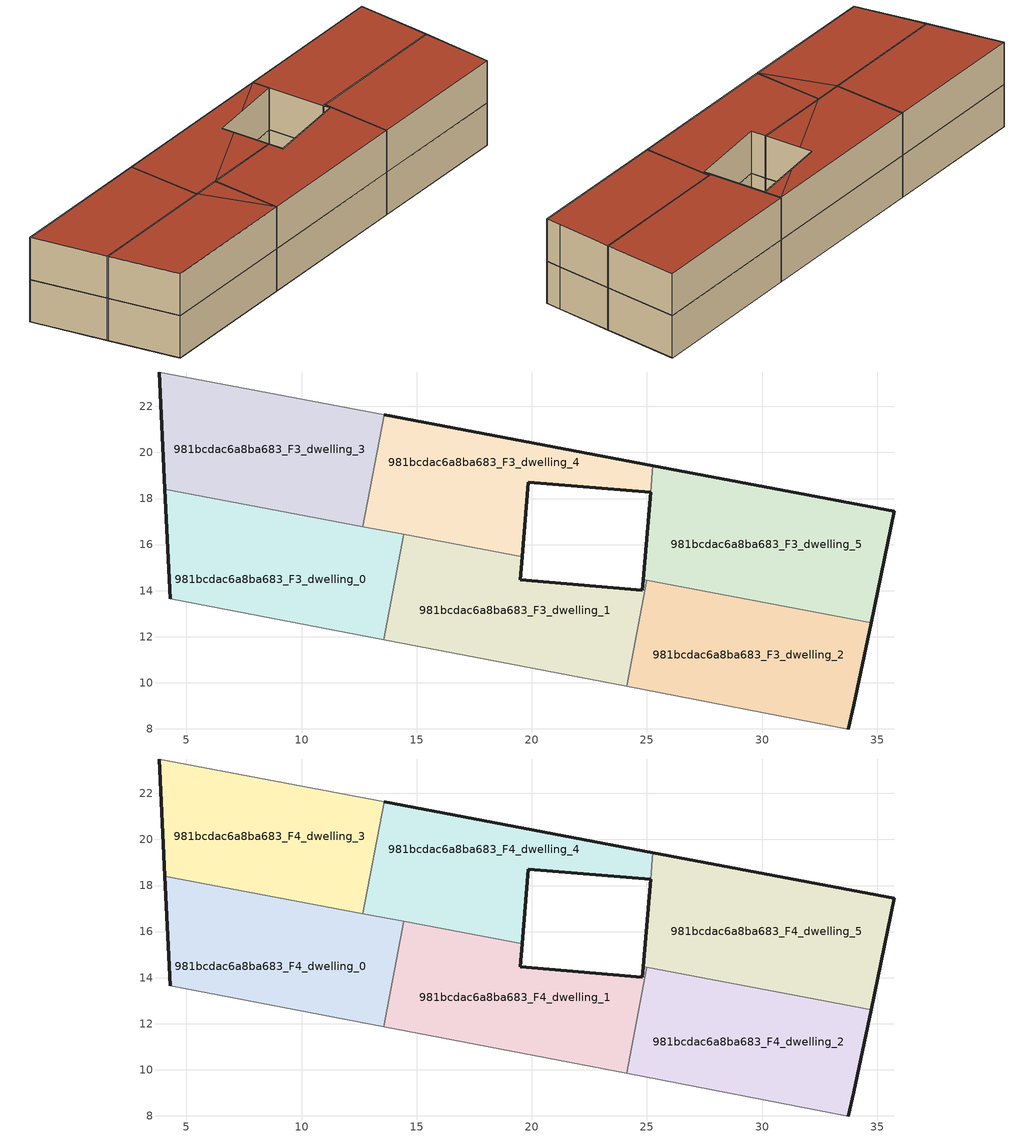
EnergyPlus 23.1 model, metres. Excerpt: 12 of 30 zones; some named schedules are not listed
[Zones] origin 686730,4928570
981bcdac6a8ba683_F3_dwelling_0
 floor to 981bcdac6a8ba683_F2_dwelling_0 (EU_floor_Construction): 13.57,11.87 12.67,16.78 4.07,18.41 4.3,13.66 z9; 13.57,11.87 14.43,16.44 12.67,16.78 z9
 wall outside (EU_wall_Construction): 4.31,13.66 4.07,18.41 z9:12
 wall adiabatic (EU_wall_Construction): 13.57,11.87 4.31,13.66 z9:12
 wall to 981bcdac6a8ba683_F3_dwelling_1 (EU_wall_Construction): 14.43,16.44 13.57,11.87 z9:12
 wall to 981bcdac6a8ba683_F3_dwelling_3 (EU_wall_Construction): 4.07,18.41 12.67,16.78 z9:12
 wall to 981bcdac6a8ba683_F3_dwelling_4 (EU_wall_Construction): 12.67,16.78 14.43,16.44 z9:12
981bcdac6a8ba683_F3_dwelling_1
 floor to 981bcdac6a8ba683_F2_dwelling_1 (EU_floor_Construction): 24.12,9.84 24.99,14.44 24.84,14.47 24.8,14.02 19.5,14.47 19.58,15.47 14.43,16.44 13.57,11.87 z9
 wall outside (EU_wall_Construction): 19.58,15.47 19.5,14.47 24.8,14.02 24.84,14.47 z9:12
 wall adiabatic (EU_wall_Construction): 24.12,9.84 13.57,11.87 z9:12
 wall to 981bcdac6a8ba683_F3_dwelling_2 (EU_wall_Construction): 24.99,14.44 24.12,9.84 z9:12
 wall to 981bcdac6a8ba683_F3_dwelling_4 (EU_wall_Construction): 14.43,16.44 19.58,15.47 z9:12
 wall to 981bcdac6a8ba683_F3_dwelling_5 (EU_wall_Construction): 24.84,14.47 24.99,14.44 z9:12
981bcdac6a8ba683_F3_dwelling_2
 floor to 981bcdac6a8ba683_F2_dwelling_2 (EU_floor_Construction): 33.74,7.99 33.98,9.01 34.73,12.6 24.99,14.44 24.12,9.84 z9
 wall outside (EU_wall_Construction): 34.73,12.6 33.98,9.01 33.74,7.99 z9:12
 wall adiabatic (EU_wall_Construction): 33.74,7.99 24.12,9.84 z9:12
 wall to 981bcdac6a8ba683_F3_dwelling_5 (EU_wall_Construction): 24.99,14.44 34.73,12.6 z9:12
981bcdac6a8ba683_F3_dwelling_3
 floor to 981bcdac6a8ba683_F2_dwelling_3 (EU_floor_Construction): 12.67,16.78 13.59,21.64 3.81,23.49 4.07,18.41 z9
 wall outside (EU_wall_Construction): 4.07,18.41 3.81,23.49 z9:12
 wall adiabatic (EU_wall_Construction): 3.81,23.49 13.59,21.64 z9:12
 wall to 981bcdac6a8ba683_F3_dwelling_4 (EU_wall_Construction): 13.59,21.64 12.67,16.78 z9:12
981bcdac6a8ba683_F3_dwelling_4
 floor to 981bcdac6a8ba683_F2_dwelling_4 (EU_floor_Construction): 25.25,19.43 13.59,21.64 12.67,16.78 14.43,16.44 19.78,17.92 19.85,18.71 21.99,18.53 z9; 19.58,15.47 19.74,17.34 14.43,16.44 z9; 25.15,18.26 25.25,19.43 21.99,18.53 z9; 19.74,17.34 19.78,17.92 14.43,16.44 z9
 wall outside (EU_wall_Construction): 13.59,21.64 25.25,19.43 / 25.15,18.26 19.85,18.71 19.58,15.47 z9:12
 wall to 981bcdac6a8ba683_F3_dwelling_5 (EU_wall_Construction): 25.26,19.43 25.16,18.26 z9:12
981bcdac6a8ba683_F3_dwelling_5
 floor to 981bcdac6a8ba683_F2_dwelling_5 (EU_floor_Construction): 34.73,12.6 35.75,17.44 25.26,19.43 24.84,14.47 z9
 wall outside (EU_wall_Construction): 25.26,19.43 35.75,17.44 34.73,12.6 / 24.84,14.47 25.16,18.26 z9:12
981bcdac6a8ba683_F4_dwelling_0
 floor to 981bcdac6a8ba683_F3_dwelling_0 (EU_floor_Construction): 13.57,11.87 12.67,16.78 4.07,18.41 4.3,13.66 z12; 13.57,11.87 14.43,16.44 12.67,16.78 z12
 wall outside (EU_wall_Construction): 4.31,13.66 4.07,18.41 z12:15
 wall adiabatic (EU_wall_Construction): 13.57,11.87 4.31,13.66 z12:15
 wall to 981bcdac6a8ba683_F4_dwelling_1 (EU_wall_Construction): 14.43,16.44 13.57,11.87 z12:15
 wall to 981bcdac6a8ba683_F4_dwelling_3 (EU_wall_Construction): 4.07,18.41 12.67,16.78 z12:15
 wall to 981bcdac6a8ba683_F4_dwelling_4 (EU_wall_Construction): 12.67,16.78 14.43,16.44 z12:15
 roof outside (EU_roof_Construction): 12.67,16.78 13.57,11.87 4.3,13.66 4.07,18.41 z15; 14.43,16.44 13.57,11.87 12.67,16.78 z15
981bcdac6a8ba683_F4_dwelling_1
 floor to 981bcdac6a8ba683_F3_dwelling_1 (EU_floor_Construction): 24.12,9.84 24.99,14.44 24.84,14.47 24.8,14.02 19.5,14.47 19.58,15.47 14.43,16.44 13.57,11.87 z12
 wall outside (EU_wall_Construction): 19.58,15.47 19.5,14.47 24.8,14.02 24.84,14.47 z12:15
 wall adiabatic (EU_wall_Construction): 24.12,9.84 13.57,11.87 z12:15
 wall to 981bcdac6a8ba683_F4_dwelling_2 (EU_wall_Construction): 24.99,14.44 24.12,9.84 z12:15
 wall to 981bcdac6a8ba683_F4_dwelling_4 (EU_wall_Construction): 14.43,16.44 19.58,15.47 z12:15
 wall to 981bcdac6a8ba683_F4_dwelling_5 (EU_wall_Construction): 24.84,14.47 24.99,14.44 z12:15
 roof outside (EU_roof_Construction): 24.84,14.47 24.99,14.44 24.12,9.84 13.57,11.87 14.43,16.44 19.58,15.47 19.5,14.47 24.8,14.02 z15
981bcdac6a8ba683_F4_dwelling_2
 floor to 981bcdac6a8ba683_F3_dwelling_2 (EU_floor_Construction): 33.74,7.99 33.98,9.01 34.73,12.6 24.99,14.44 24.12,9.84 z12
 wall outside (EU_wall_Construction): 34.73,12.6 33.98,9.01 33.74,7.99 z12:15
 wall adiabatic (EU_wall_Construction): 33.74,7.99 24.12,9.84 z12:15
 wall to 981bcdac6a8ba683_F4_dwelling_5 (EU_wall_Construction): 24.99,14.44 34.73,12.6 z12:15
 roof outside (EU_roof_Construction): 34.73,12.6 33.98,9.01 33.74,7.99 24.12,9.84 24.99,14.44 z15
981bcdac6a8ba683_F4_dwelling_3
 floor to 981bcdac6a8ba683_F3_dwelling_3 (EU_floor_Construction): 12.67,16.78 13.59,21.64 3.81,23.49 4.07,18.41 z12
 wall outside (EU_wall_Construction): 4.07,18.41 3.81,23.49 z12:15
 wall adiabatic (EU_wall_Construction): 3.81,23.49 13.59,21.64 z12:15
 wall to 981bcdac6a8ba683_F4_dwelling_4 (EU_wall_Construction): 13.59,21.64 12.67,16.78 z12:15
 roof outside (EU_roof_Construction): 13.59,21.64 12.67,16.78 4.07,18.41 3.81,23.49 z15
981bcdac6a8ba683_F4_dwelling_4
 floor to 981bcdac6a8ba683_F3_dwelling_4 (EU_floor_Construction): 25.25,19.43 13.59,21.64 12.67,16.78 14.43,16.44 19.78,17.92 19.85,18.71 21.99,18.53 z12; 19.58,15.47 19.74,17.34 14.43,16.44 z12; 25.15,18.26 25.25,19.43 21.99,18.53 z12; 19.74,17.34 19.78,17.92 14.43,16.44 z12
 wall outside (EU_wall_Construction): 13.59,21.64 25.25,19.43 / 25.15,18.26 19.85,18.71 19.58,15.47 z12:15
 wall to 981bcdac6a8ba683_F4_dwelling_5 (EU_wall_Construction): 25.26,19.43 25.16,18.26 z12:15
 roof outside (EU_roof_Construction): 25.25,19.43 21.99,18.53 19.85,18.71 19.78,17.92 14.43,16.44 12.67,16.78 13.59,21.64 z15; 25.25,19.43 25.15,18.26 21.99,18.53 z15; 19.78,17.92 19.58,15.47 14.43,16.44 z15
981bcdac6a8ba683_F4_dwelling_5
 floor to 981bcdac6a8ba683_F3_dwelling_5 (EU_floor_Construction): 34.73,12.6 35.75,17.44 25.26,19.43 24.84,14.47 z12
 wall outside (EU_wall_Construction): 25.26,19.43 35.75,17.44 34.73,12.6 / 24.84,14.47 25.16,18.26 z12:15
 roof outside (EU_roof_Construction): 35.75,17.44 34.73,12.6 24.84,14.47 25.26,19.43 z15
[Building]
EU S2 Campaign: North Axis=0; Terrain=City; Solar Distribution=FullExterior
[Site:Location]
Bologna: Latitude=44.5; Longitude=11.25; Time Zone=1; Elevation=37
[SizingPeriod:WeatherFileDays]
AnnualSizingPeriod: Begin Month=1; Begin Day of Month=1; End Month=12; End Day of Month=31; Day of Week for Start Day=Monday; Use Weather File Daylight Saving Period=No; Use Weather File Rain and Snow Indicators=No
[MATERIAL]
EU_InternalMass_Material: Roughness=MediumRough; Thickness=0.1; Conductivity=1; Density=1800; Specific Heat=900; Thermal Absorptance=0.9; Solar Absorptance=0.7; Visible Absorptance=0.7
[MATERIAL:NOMASS] Roughness=MediumRough; Thermal Absorptance=0.9; Solar Absorptance=0.7; Visible Absorptance=0.7
Name | Thermal Resistance
EU_wall_NoMass | 0.779417
EU_roof_NoMass | 0.435466
EU_floor_NoMass | 0.588222
[CONSTRUCTION]
EU_wall_Construction: EU_wall_NoMass
EU_roof_Construction: EU_roof_NoMass
EU_floor_Construction: EU_floor_NoMass
EU_InternalMass_Construction: EU_InternalMass_Material
[ZONE] Type=1; Multiplier=1; Ceiling Height=autocalculate; Floor Area=autocalculate; Part of Total Floor Area=Yes
Name | Volume
981bcdac6a8ba683_F3_dwelling_0; 981bcdac6a8ba683_F4_dwelling_0 | 138.909
981bcdac6a8ba683_F3_dwelling_1; 981bcdac6a8ba683_F4_dwelling_1 | 138.921
981bcdac6a8ba683_F3_dwelling_2; 981bcdac6a8ba683_F4_dwelling_2 | 138.914
981bcdac6a8ba683_F3_dwelling_3; 981bcdac6a8ba683_F4_dwelling_3 | 138.928
981bcdac6a8ba683_F3_dwelling_4; 981bcdac6a8ba683_F4_dwelling_4 | 123.78
981bcdac6a8ba683_F3_dwelling_5; 981bcdac6a8ba683_F4_dwelling_5 | 154.059
[INTERNALMASS] Construction=EU_InternalMass_Construction
Name | Zone or ZoneList | Surface Area
981bcdac6a8ba683_F3_dwelling_0_EU_InternalMass | 981bcdac6a8ba683_F3_dwelling_0 | 46.305
981bcdac6a8ba683_F3_dwelling_1_EU_InternalMass | 981bcdac6a8ba683_F3_dwelling_1 | 46.3081
981bcdac6a8ba683_F3_dwelling_2_EU_InternalMass | 981bcdac6a8ba683_F3_dwelling_2 | 46.3047
981bcdac6a8ba683_F3_dwelling_3_EU_InternalMass | 981bcdac6a8ba683_F3_dwelling_3 | 46.3103
981bcdac6a8ba683_F3_dwelling_4_EU_InternalMass | 981bcdac6a8ba683_F3_dwelling_4 | 41.2672
981bcdac6a8ba683_F3_dwelling_5_EU_InternalMass | 981bcdac6a8ba683_F3_dwelling_5 | 51.3562
981bcdac6a8ba683_F4_dwelling_0_EU_InternalMass | 981bcdac6a8ba683_F4_dwelling_0 | 46.305
981bcdac6a8ba683_F4_dwelling_1_EU_InternalMass | 981bcdac6a8ba683_F4_dwelling_1 | 46.3081
981bcdac6a8ba683_F4_dwelling_2_EU_InternalMass | 981bcdac6a8ba683_F4_dwelling_2 | 46.3047
981bcdac6a8ba683_F4_dwelling_3_EU_InternalMass | 981bcdac6a8ba683_F4_dwelling_3 | 46.3103
981bcdac6a8ba683_F4_dwelling_4_EU_InternalMass | 981bcdac6a8ba683_F4_dwelling_4 | 41.2672
981bcdac6a8ba683_F4_dwelling_5_EU_InternalMass | 981bcdac6a8ba683_F4_dwelling_5 | 51.3562
[OTHEREQUIPMENT] Fuel Type=Electricity; Design Level Calculation Method=Watts/Area; Power per Zone Floor Area=1; Fraction Latent=0; Fraction Radiant=0; Fraction Lost=0; Carbon Dioxide Generation Rate=0; EndUse Subcategory=EU_Step8_InternalGains
Name | Zone or ZoneList or Space or SpaceList | Schedule
EU_Step8_InternalGain_981bcdac6a8ba683_F3_dwelling_0_f000 | 981bcdac6a8ba683_F3_dwelling_0 | EU_Step8_GainSchedule_981bcdac6a8ba683_F3_dwelling_0_f000
EU_Step8_InternalGain_981bcdac6a8ba683_F3_dwelling_1_f000 | 981bcdac6a8ba683_F3_dwelling_1 | EU_Step8_GainSchedule_981bcdac6a8ba683_F3_dwelling_1_f000
EU_Step8_InternalGain_981bcdac6a8ba683_F3_dwelling_2_f000 | 981bcdac6a8ba683_F3_dwelling_2 | EU_Step8_GainSchedule_981bcdac6a8ba683_F3_dwelling_2_f000
EU_Step8_InternalGain_981bcdac6a8ba683_F3_dwelling_3_f000 | 981bcdac6a8ba683_F3_dwelling_3 | EU_Step8_GainSchedule_981bcdac6a8ba683_F3_dwelling_3_f000
EU_Step8_InternalGain_981bcdac6a8ba683_F3_dwelling_4_f000 | 981bcdac6a8ba683_F3_dwelling_4 | EU_Step8_GainSchedule_981bcdac6a8ba683_F3_dwelling_4_f000
EU_Step8_InternalGain_981bcdac6a8ba683_F3_dwelling_5_f000 | 981bcdac6a8ba683_F3_dwelling_5 | EU_Step8_GainSchedule_981bcdac6a8ba683_F3_dwelling_5_f000
EU_Step8_InternalGain_981bcdac6a8ba683_F4_dwelling_0_f000 | 981bcdac6a8ba683_F4_dwelling_0 | EU_Step8_GainSchedule_981bcdac6a8ba683_F4_dwelling_0_f000
EU_Step8_InternalGain_981bcdac6a8ba683_F4_dwelling_1_f000 | 981bcdac6a8ba683_F4_dwelling_1 | EU_Step8_GainSchedule_981bcdac6a8ba683_F4_dwelling_1_f000
EU_Step8_InternalGain_981bcdac6a8ba683_F4_dwelling_2_f000 | 981bcdac6a8ba683_F4_dwelling_2 | EU_Step8_GainSchedule_981bcdac6a8ba683_F4_dwelling_2_f000
EU_Step8_InternalGain_981bcdac6a8ba683_F4_dwelling_3_f000 | 981bcdac6a8ba683_F4_dwelling_3 | EU_Step8_GainSchedule_981bcdac6a8ba683_F4_dwelling_3_f000
EU_Step8_InternalGain_981bcdac6a8ba683_F4_dwelling_4_f000 | 981bcdac6a8ba683_F4_dwelling_4 | EU_Step8_GainSchedule_981bcdac6a8ba683_F4_dwelling_4_f000
EU_Step8_InternalGain_981bcdac6a8ba683_F4_dwelling_5_f000 | 981bcdac6a8ba683_F4_dwelling_5 | EU_Step8_GainSchedule_981bcdac6a8ba683_F4_dwelling_5_f000
[ZONEVENTILATION:DESIGNFLOWRATE] Schedule=EU_AlwaysOn; Design Flow Rate Calculation Method=AirChanges/Hour; Air Changes per Hour=0.712058; Ventilation Type=Natural; Fan Pressure Rise=0; Fan Total Efficiency=1; Constant Term Coefficient=1; Temperature Term Coefficient=0; Velocity Term Coefficient=0; Velocity Squared Term Coefficient=0; Minimum Indoor Temperature=-100; Maximum Indoor Temperature=100; Delta Temperature=-100; Minimum Outdoor Temperature=-100; Maximum Outdoor Temperature=100; Maximum Wind Speed=40
Name | Zone or ZoneList or Space or SpaceList
EU_ConstantAir_981bcdac6a8ba683_F3_dwelling_0 | 981bcdac6a8ba683_F3_dwelling_0
EU_ConstantAir_981bcdac6a8ba683_F3_dwelling_1 | 981bcdac6a8ba683_F3_dwelling_1
EU_ConstantAir_981bcdac6a8ba683_F3_dwelling_2 | 981bcdac6a8ba683_F3_dwelling_2
EU_ConstantAir_981bcdac6a8ba683_F3_dwelling_3 | 981bcdac6a8ba683_F3_dwelling_3
EU_ConstantAir_981bcdac6a8ba683_F3_dwelling_4 | 981bcdac6a8ba683_F3_dwelling_4
EU_ConstantAir_981bcdac6a8ba683_F3_dwelling_5 | 981bcdac6a8ba683_F3_dwelling_5
EU_ConstantAir_981bcdac6a8ba683_F4_dwelling_0 | 981bcdac6a8ba683_F4_dwelling_0
EU_ConstantAir_981bcdac6a8ba683_F4_dwelling_1 | 981bcdac6a8ba683_F4_dwelling_1
EU_ConstantAir_981bcdac6a8ba683_F4_dwelling_2 | 981bcdac6a8ba683_F4_dwelling_2
EU_ConstantAir_981bcdac6a8ba683_F4_dwelling_3 | 981bcdac6a8ba683_F4_dwelling_3
EU_ConstantAir_981bcdac6a8ba683_F4_dwelling_4 | 981bcdac6a8ba683_F4_dwelling_4
EU_ConstantAir_981bcdac6a8ba683_F4_dwelling_5 | 981bcdac6a8ba683_F4_dwelling_5
[HVACTEMPLATE:THERMOSTAT] Constant Heating Setpoint=20; Constant Cooling Setpoint=50
EU_HeatOnly_981bcdac6a8ba683_F0_dwelling_3; EU_HeatOnly_981bcdac6a8ba683_F0_dwelling_4; EU_HeatOnly_981bcdac6a8ba683_F0_dwelling_5; EU_HeatOnly_981bcdac6a8ba683_F1_dwelling_0; EU_HeatOnly_981bcdac6a8ba683_F1_dwelling_1; EU_HeatOnly_981bcdac6a8ba683_F1_dwelling_2; EU_HeatOnly_981bcdac6a8ba683_F1_dwelling_3; EU_HeatOnly_981bcdac6a8ba683_F1_dwelling_4; EU_HeatOnly_981bcdac6a8ba683_F1_dwelling_5; EU_HeatOnly_981bcdac6a8ba683_F2_dwelling_0; EU_HeatOnly_981bcdac6a8ba683_F2_dwelling_1; EU_HeatOnly_981bcdac6a8ba683_F2_dwelling_2; EU_HeatOnly_981bcdac6a8ba683_F2_dwelling_3; EU_HeatOnly_981bcdac6a8ba683_F2_dwelling_4; EU_HeatOnly_981bcdac6a8ba683_F2_dwelling_5; EU_HeatOnly_981bcdac6a8ba683_F3_dwelling_0; EU_HeatOnly_981bcdac6a8ba683_F3_dwelling_1; EU_HeatOnly_981bcdac6a8ba683_F3_dwelling_2; EU_HeatOnly_981bcdac6a8ba683_F3_dwelling_3; EU_HeatOnly_981bcdac6a8ba683_F3_dwelling_4; EU_HeatOnly_981bcdac6a8ba683_F3_dwelling_5; EU_HeatOnly_981bcdac6a8ba683_F4_dwelling_0; EU_HeatOnly_981bcdac6a8ba683_F4_dwelling_1; EU_HeatOnly_981bcdac6a8ba683_F4_dwelling_2; EU_HeatOnly_981bcdac6a8ba683_F4_dwelling_3; EU_HeatOnly_981bcdac6a8ba683_F4_dwelling_4; EU_HeatOnly_981bcdac6a8ba683_F4_dwelling_5
[HVACTEMPLATE:ZONE:IDEALLOADSAIRSYSTEM] System Availability Schedule=EU_AlwaysOn; Maximum Heating Supply Air Temperature=50; Minimum Cooling Supply Air Temperature=13; Maximum Heating Supply Air Humidity Ratio=0.0156; Minimum Cooling Supply Air Humidity Ratio=0.0077; Heating Limit=NoLimit; Cooling Limit=NoLimit; Heating Availability Schedule=EU_AlwaysOn; Cooling Availability Schedule=EU_CoolingOff; Dehumidification Control Type=ConstantSensibleHeatRatio; Cooling Sensible Heat Ratio=0.7; Dehumidification Setpoint=60; Humidification Control Type=None; Humidification Setpoint=30; Outdoor Air Method=None; Outdoor Air Flow Rate per Person=0.00944; Outdoor Air Flow Rate per Zone Floor Area=0; Outdoor Air Flow Rate per Zone=0; Demand Controlled Ventilation Type=None; Outdoor Air Economizer Type=NoEconomizer; Heat Recovery Type=None; Sensible Heat Recovery Effectiveness=0.7; Latent Heat Recovery Effectiveness=0.65
Name | Template Thermostat
981bcdac6a8ba683_F3_dwelling_0 | EU_HeatOnly_981bcdac6a8ba683_F3_dwelling_0
981bcdac6a8ba683_F3_dwelling_1 | EU_HeatOnly_981bcdac6a8ba683_F3_dwelling_1
981bcdac6a8ba683_F3_dwelling_2 | EU_HeatOnly_981bcdac6a8ba683_F3_dwelling_2
981bcdac6a8ba683_F3_dwelling_3 | EU_HeatOnly_981bcdac6a8ba683_F3_dwelling_3
981bcdac6a8ba683_F3_dwelling_4 | EU_HeatOnly_981bcdac6a8ba683_F3_dwelling_4
981bcdac6a8ba683_F3_dwelling_5 | EU_HeatOnly_981bcdac6a8ba683_F3_dwelling_5
981bcdac6a8ba683_F4_dwelling_0 | EU_HeatOnly_981bcdac6a8ba683_F4_dwelling_0
981bcdac6a8ba683_F4_dwelling_1 | EU_HeatOnly_981bcdac6a8ba683_F4_dwelling_1
981bcdac6a8ba683_F4_dwelling_2 | EU_HeatOnly_981bcdac6a8ba683_F4_dwelling_2
981bcdac6a8ba683_F4_dwelling_3 | EU_HeatOnly_981bcdac6a8ba683_F4_dwelling_3
981bcdac6a8ba683_F4_dwelling_4 | EU_HeatOnly_981bcdac6a8ba683_F4_dwelling_4
981bcdac6a8ba683_F4_dwelling_5 | EU_HeatOnly_981bcdac6a8ba683_F4_dwelling_5
[SIZING:ZONE] Zone Cooling Design Supply Air Temperature Input Method=SupplyAirTemperature; Zone Cooling Design Supply Air Temperature=13; Zone Heating Design Supply Air Temperature Input Method=SupplyAirTemperature; Zone Heating Design Supply Air Temperature=50; Zone Cooling Design Supply Air Humidity Ratio=0.008; Zone Heating Design Supply Air Humidity Ratio=0.008; Cooling Design Air Flow Method=DesignDay; Cooling Design Air Flow Rate=0; Cooling Minimum Air Flow per Zone Floor Area=0.000762; Cooling Minimum Air Flow=0; Cooling Minimum Air Flow Fraction=0.2; Heating Design Air Flow Method=DesignDay; Heating Design Air Flow Rate=0; Heating Maximum Air Flow per Zone Floor Area=0.002032; Heating Maximum Air Flow=0.141576; Heating Maximum Air Flow Fraction=0.3; Account for Dedicated Outdoor Air System=No; Dedicated Outdoor Air System Control Strategy=NeutralSupplyAir; Dedicated Outdoor Air Low Setpoint Temperature for Design=autosize; Dedicated Outdoor Air High Setpoint Temperature for Design=autosize; Zone Load Sizing Method=Sensible Load Only No Latent Load; Zone Latent Cooling Design Supply Air Humidity Ratio Input Method=HumidityRatioDifference; Zone Cooling Design Supply Air Humidity Ratio Difference=0.005; Zone Latent Heating Design Supply Air Humidity Ratio Input Method=HumidityRatioDifference; Zone Humidification Design Supply Air Humidity Ratio Difference=0.005
981bcdac6a8ba683_F3_dwelling_0; 981bcdac6a8ba683_F3_dwelling_1; 981bcdac6a8ba683_F3_dwelling_2; 981bcdac6a8ba683_F3_dwelling_3; 981bcdac6a8ba683_F3_dwelling_4; 981bcdac6a8ba683_F3_dwelling_5; 981bcdac6a8ba683_F4_dwelling_0; 981bcdac6a8ba683_F4_dwelling_1; 981bcdac6a8ba683_F4_dwelling_2; 981bcdac6a8ba683_F4_dwelling_3; 981bcdac6a8ba683_F4_dwelling_4; 981bcdac6a8ba683_F4_dwelling_5
[SCHEDULE:FILE] Column Number=1; Rows to Skip at Top=0; Number of Hours of Data=8760; Column Separator=Comma; Interpolate to Timestep=No; Minutes per Item=60; Adjust Schedule for Daylight Savings=Yes
Name | File
EU_Step8_GainSchedule_981bcdac6a8ba683_F3_dwelling_0_f000 | ../../schedules/981bcdac6a8ba683/981bcdac6a8ba683_F3_dwelling_0_f000_gain.csv
EU_Step8_GainSchedule_981bcdac6a8ba683_F3_dwelling_1_f000 | ../../schedules/981bcdac6a8ba683/981bcdac6a8ba683_F3_dwelling_1_f000_gain.csv
EU_Step8_GainSchedule_981bcdac6a8ba683_F3_dwelling_2_f000 | ../../schedules/981bcdac6a8ba683/981bcdac6a8ba683_F3_dwelling_2_f000_gain.csv
EU_Step8_GainSchedule_981bcdac6a8ba683_F3_dwelling_3_f000 | ../../schedules/981bcdac6a8ba683/981bcdac6a8ba683_F3_dwelling_3_f000_gain.csv
EU_Step8_GainSchedule_981bcdac6a8ba683_F3_dwelling_4_f000 | ../../schedules/981bcdac6a8ba683/981bcdac6a8ba683_F3_dwelling_4_f000_gain.csv
EU_Step8_GainSchedule_981bcdac6a8ba683_F3_dwelling_5_f000 | ../../schedules/981bcdac6a8ba683/981bcdac6a8ba683_F3_dwelling_5_f000_gain.csv
EU_Step8_GainSchedule_981bcdac6a8ba683_F4_dwelling_0_f000 | ../../schedules/981bcdac6a8ba683/981bcdac6a8ba683_F4_dwelling_0_f000_gain.csv
EU_Step8_GainSchedule_981bcdac6a8ba683_F4_dwelling_1_f000 | ../../schedules/981bcdac6a8ba683/981bcdac6a8ba683_F4_dwelling_1_f000_gain.csv
EU_Step8_GainSchedule_981bcdac6a8ba683_F4_dwelling_2_f000 | ../../schedules/981bcdac6a8ba683/981bcdac6a8ba683_F4_dwelling_2_f000_gain.csv
EU_Step8_GainSchedule_981bcdac6a8ba683_F4_dwelling_3_f000 | ../../schedules/981bcdac6a8ba683/981bcdac6a8ba683_F4_dwelling_3_f000_gain.csv
EU_Step8_GainSchedule_981bcdac6a8ba683_F4_dwelling_4_f000 | ../../schedules/981bcdac6a8ba683/981bcdac6a8ba683_F4_dwelling_4_f000_gain.csv
